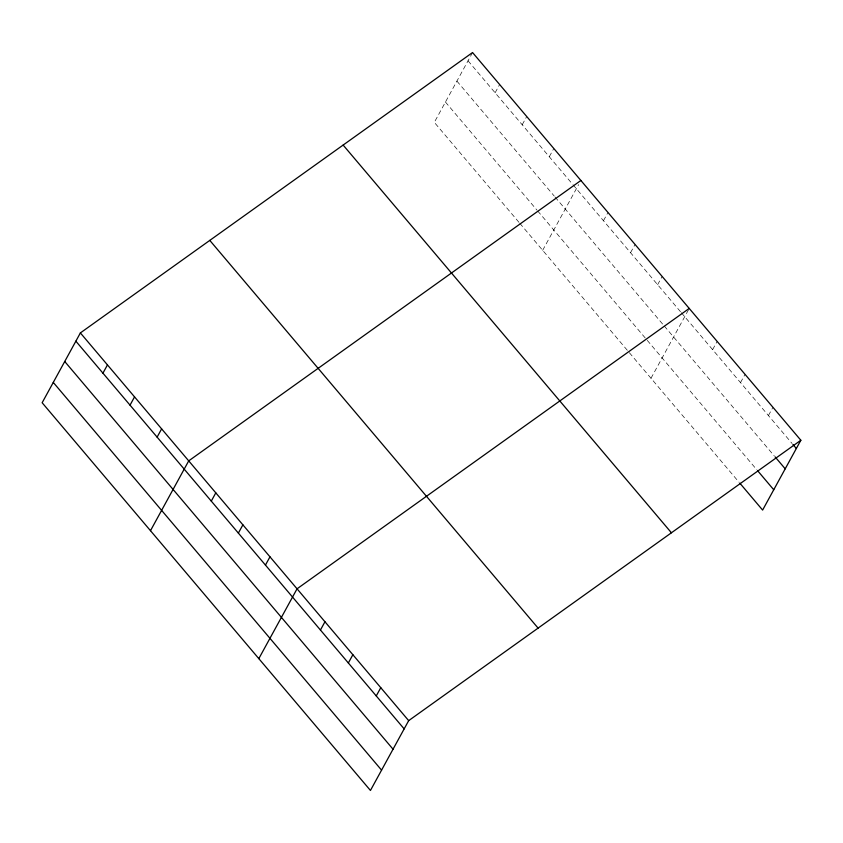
<?xml version="1.0" encoding="UTF-8"?>
<svg xmlns="http://www.w3.org/2000/svg" width="843" height="843" viewBox="0 0 843 843"><rect width="100%" height="100%" fill="white"/><g stroke="black" fill="none" stroke-linecap="round" stroke-linejoin="round"><path stroke-width="0.63" stroke-dasharray="4.21 3.16" d="M472.554 52.54L434.324 122.361L518.961 222.32M495.115 92.772L499.636 84.521M522.207 124.764L526.717 116.513M549.288 156.745L553.809 148.494M542.66 250.308L578.635 184.606M603.462 220.718L607.972 212.468M630.543 252.71L635.064 244.459M657.624 284.692L662.145 276.441M651.007 378.254L688.668 309.465M712.62 349.645L717.13 341.394M740.523 382.596L745.043 374.345M768.426 415.557L772.947 407.306M468.034 60.791L572.144 183.742M572.987 184.733L680.48 311.689M681.323 312.69L792.104 443.513M456.906 81.107L554.241 196.061M555.094 197.062L663.43 325.008M664.273 326.009L774.211 455.842M445.452 102.045L536.865 210.002M537.708 210.992L756.835 469.783M519.815 223.321L738.942 482.122"/><path stroke-width="1.26" d="M80.38 332.922L42.15 402.743L370.446 790.46L408.676 720.639L800.85 440.257L472.554 52.54L80.38 332.922L408.676 720.639M102.941 373.154L107.461 364.903M130.033 405.146L134.543 396.895M157.114 437.127L161.635 428.876M150.486 530.69L188.716 460.868L580.89 180.486M211.287 501.111L215.797 492.86M238.369 533.092L242.889 524.841M265.45 565.084L269.971 556.833M258.822 658.636L297.052 588.814L689.226 308.433M320.445 630.027L324.955 621.776M348.349 662.977L352.869 654.726M376.252 695.939L380.773 687.688M800.85 440.257L762.62 510.078L739.796 483.113M792.947 444.514L796.329 448.508M775.065 456.843L785.212 468.824M757.678 470.784L773.748 489.762M343.133 145.059L671.428 532.787M209.791 240.392L538.097 628.119M75.859 341.173L404.155 728.889M64.732 361.489L393.038 749.206M53.278 382.427L381.573 770.144"/></g></svg>
